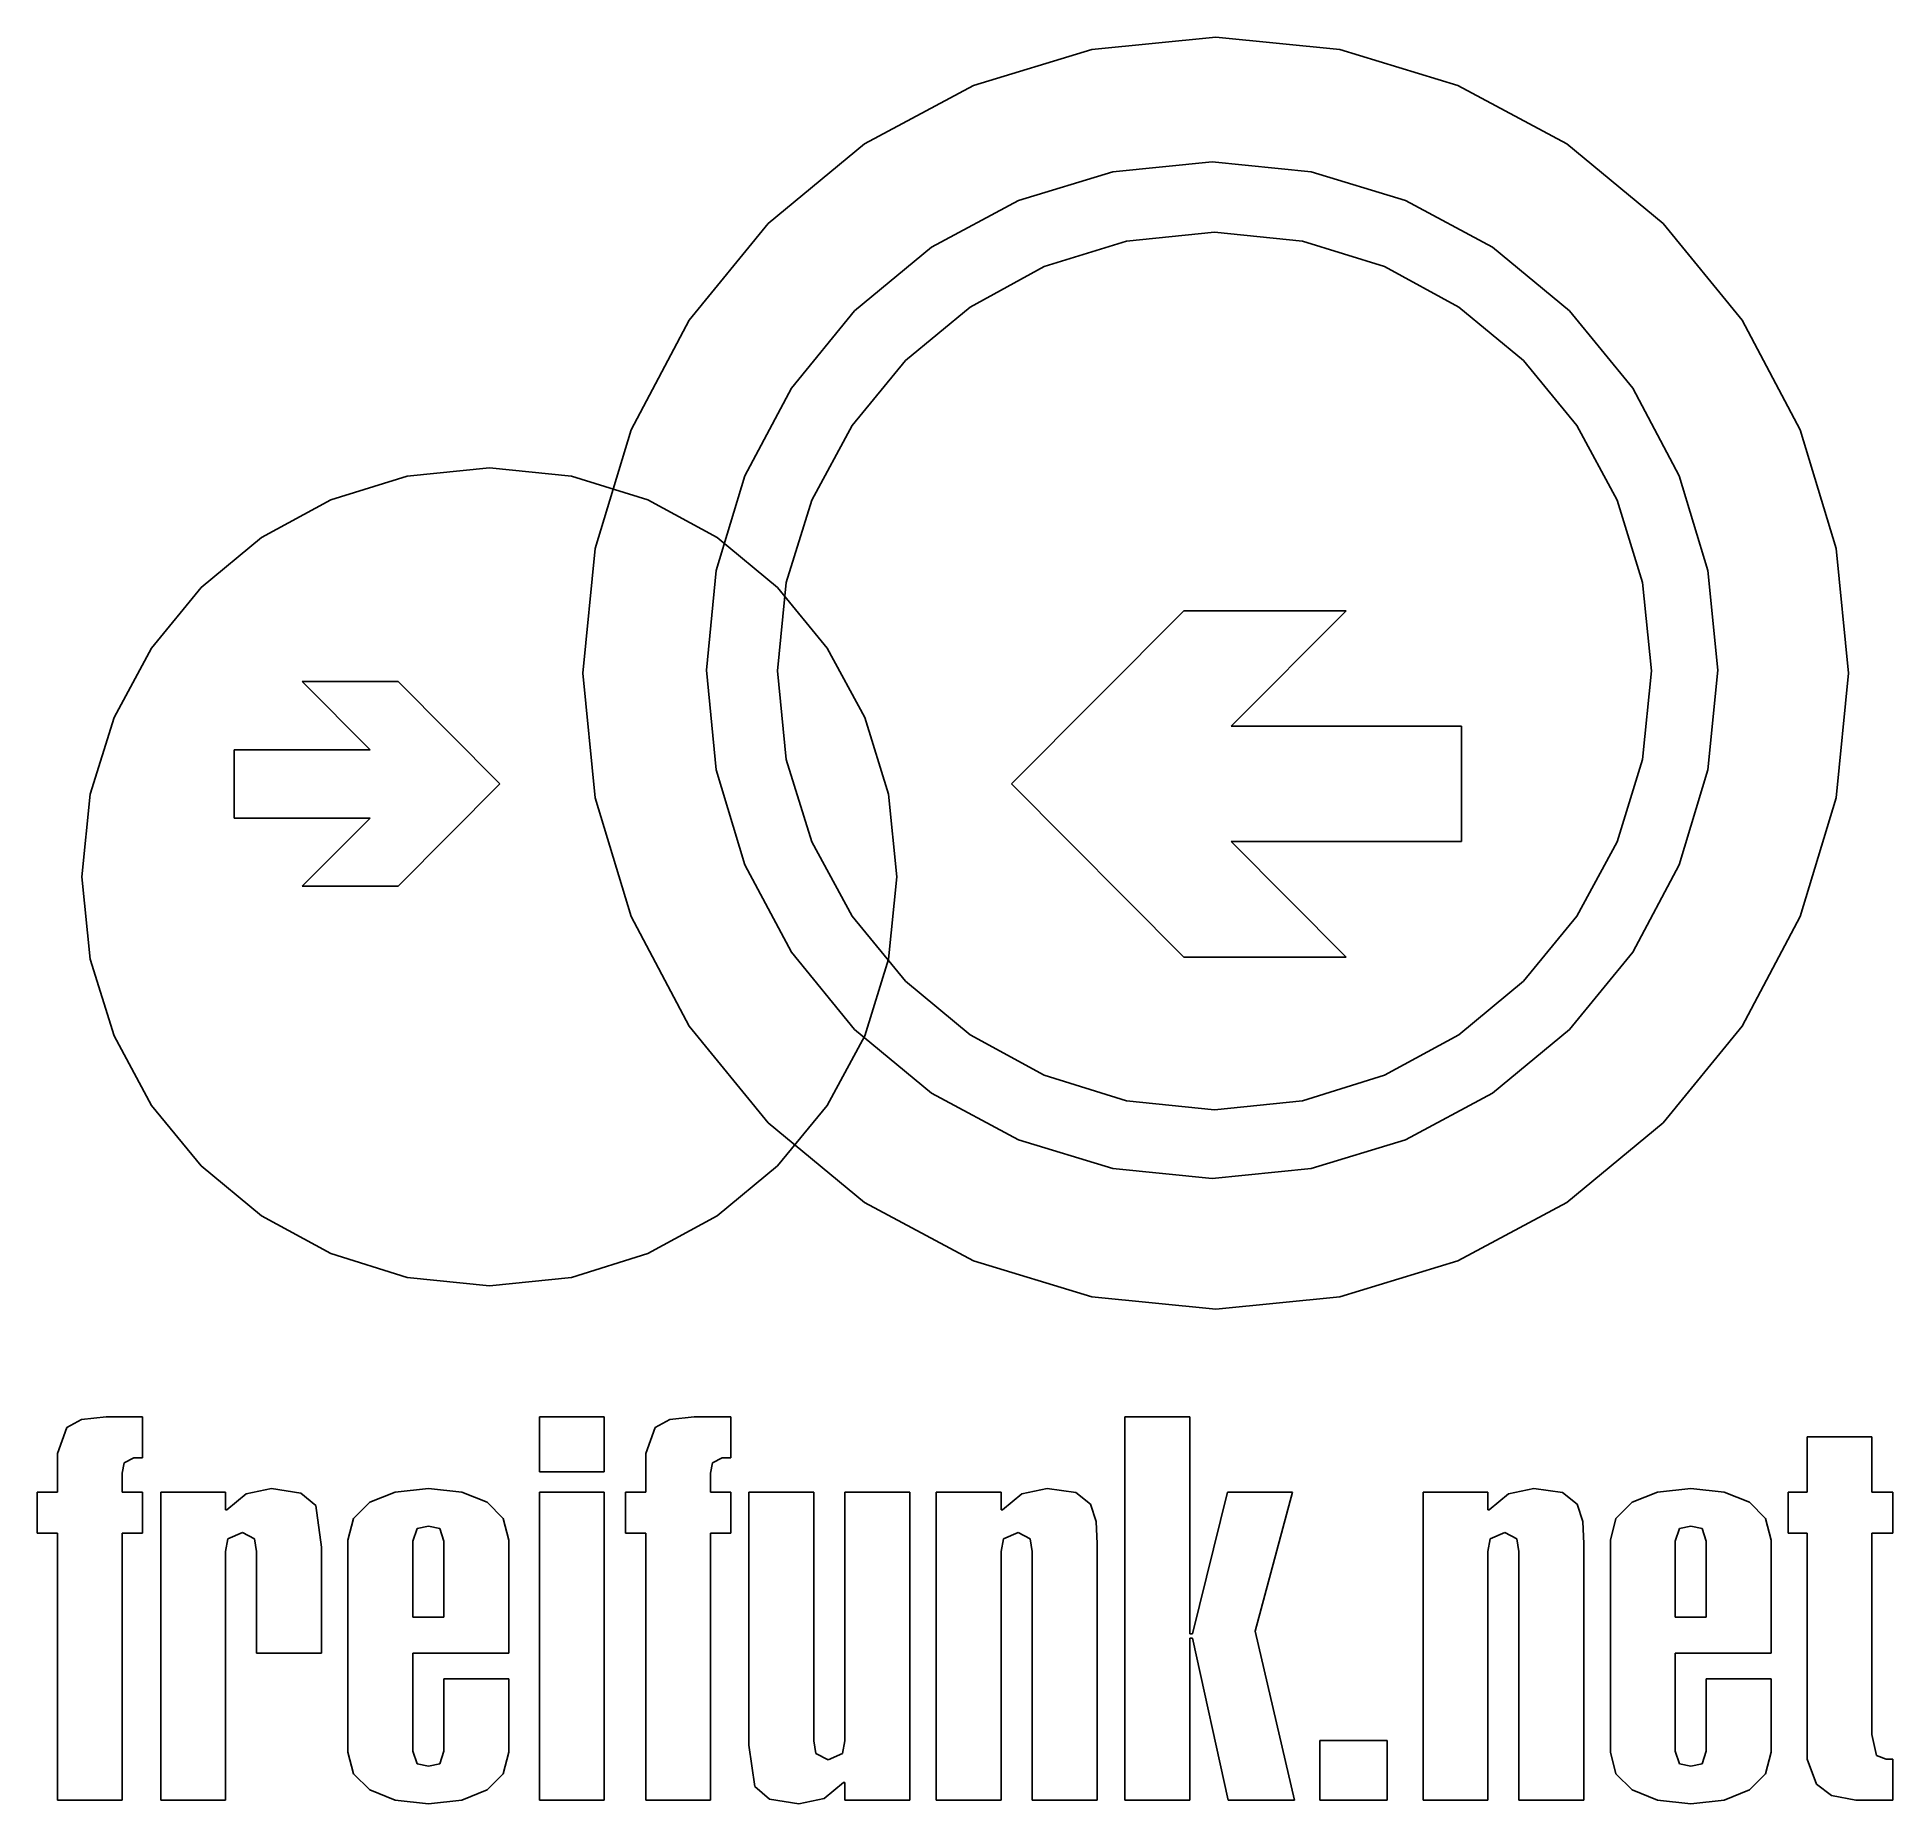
# Model space of a CAD drawing. Extents: x 8.1 to 48.3, y 16.5 to 54.7.
import ezdxf

# ---------------------------------------------------------------- set-up
doc = ezdxf.new("R2010")
doc.units = 0

msp = doc.modelspace()

# ---------------------------------------------------------------- linework, layer by layer
at = {"layer": 'Ebene 1'}
for p, q in [((30.96626, 54.478806), (33.6524, 54.746)), ((33.6524, 54.746), (36.33854, 54.478806)), ((28.407838, 53.697182), (30.96626, 54.478806)), ((36.33854, 54.478806), (38.896962, 53.697182)), ((26.049026, 52.431067), (28.407838, 53.697182)), ((38.896962, 53.697182), (41.255774, 52.431067)), ((23.961714, 50.7104), (26.049026, 52.431067)), ((41.255774, 52.431067), (43.343086, 50.7104)), ((31.426672, 51.828981), (33.5732, 52.0425)), ((33.5732, 52.0425), (35.719728, 51.828981)), ((29.382204, 51.204376), (31.426672, 51.828981)), ((35.719728, 51.828981), (37.764196, 51.204376)), ((27.497247, 50.192607), (29.382204, 51.204376)), ((37.764196, 51.204376), (39.649153, 50.192607)), ((22.250251, 48.611863), (23.961714, 50.7104)), ((43.343086, 50.7104), (45.054549, 48.611863)), ((29.939705, 49.775139), (31.716582, 50.329027)), ((31.716582, 50.329027), (33.62433, 50.52215)), ((33.62433, 50.52215), (35.532071, 50.329027)), ((35.532071, 50.329027), (37.308934, 49.775141)), ((25.829249, 48.817599), (27.497247, 50.192607)), ((39.649153, 50.192607), (41.317151, 48.817599)), ((28.331762, 48.898712), (29.939705, 49.775139)), ((37.308934, 49.775141), (38.916858, 48.898714)), ((24.461597, 47.140631), (25.829249, 48.817599)), ((26.930819, 47.737968), (28.331762, 48.898712)), ((38.916858, 48.898714), (40.317782, 47.737971)), ((41.317151, 48.817599), (42.684803, 47.140631)), ((20.990908, 46.240365), (22.250251, 48.611863)), ((45.054549, 48.611863), (46.313892, 46.240365)), ((25.774937, 46.33113), (26.930819, 47.737968)), ((40.317782, 47.737971), (41.473645, 46.331135)), ((23.455241, 45.245536), (24.461597, 47.140631)), ((42.684803, 47.140631), (43.691159, 45.245536)), ((20.213465, 43.668185), (20.990908, 46.240365)), ((24.902181, 44.716424), (25.774937, 46.33113)), ((41.473645, 46.331135), (42.346385, 44.716429)), ((46.313892, 46.240365), (47.091335, 43.668185)), ((14.485508, 44.721031), (16.141659, 45.237287)), ((16.141659, 45.237287), (17.91979, 45.41729)), ((17.91979, 45.41729), (19.697909, 45.237287)), ((19.697909, 45.237287), (21.354053, 44.721031)), ((22.833976, 43.190073), (23.455241, 45.245536)), ((43.691159, 45.245536), (44.312424, 43.190073)), ((12.986816, 43.904149), (14.485508, 44.721031)), ((21.354053, 44.721031), (22.852743, 43.904149)), ((24.350614, 42.932073), (24.902181, 44.716424)), ((42.346385, 44.716429), (42.89794, 42.932076)), ((11.681059, 42.822267), (12.986816, 43.904149)), ((22.852743, 43.904149), (24.158501, 42.822267)), ((19.9477, 40.9676), (20.213465, 43.668185)), ((47.091335, 43.668185), (47.3571, 40.9676)), ((22.6216, 41.032), (22.833976, 43.190073)), ((44.312424, 43.190073), (44.5248, 41.032)), ((10.603714, 41.511015), (11.681059, 42.822267)), ((24.1583, 41.0163), (24.350614, 42.932073)), ((24.158501, 42.822267), (25.235849, 41.511015)), ((42.89794, 42.932076), (43.09025, 41.0163)), ((29.2274, 38.5683), (32.96265, 42.32048)), ((32.96265, 42.32048), (36.4804, 42.3205)), ((36.4804, 42.3205), (33.99036, 39.81901)), ((9.790257, 40.006017), (10.603714, 41.511015)), ((25.235849, 41.511015), (26.049309, 40.006017)), ((22.833976, 38.873927), (22.6216, 41.032)), ((24.350615, 39.100524), (24.1583, 41.0163)), ((24.1583, 41.0163), (24.1583, 41.0163)), ((43.09025, 41.0163), (42.89794, 39.100524)), ((44.5248, 41.032), (44.312424, 38.873927)), ((44.5248, 41.032), (44.5248, 41.032)), ((15.94226, 40.78434), (13.8647, 40.7844)), ((13.8647, 40.7844), (15.33537, 39.307)), ((18.1483, 38.5683), (15.94226, 40.78434)), ((20.213465, 38.267015), (19.9477, 40.9676)), ((47.3571, 40.9676), (47.091335, 38.267015)), ((47.3571, 40.9676), (47.3571, 40.9676)), ((9.276167, 38.342904), (9.790257, 40.006017)), ((26.049309, 40.006017), (26.563402, 38.342904)), ((33.99036, 39.81901), (38.97491, 39.819086)), ((38.97491, 39.819086), (38.9749, 37.3179)), ((12.39173, 39.306924), (12.3917, 37.8292)), ((15.33537, 39.307), (12.39173, 39.306924)), ((24.902183, 37.316171), (24.350615, 39.100524)), ((42.89794, 39.100524), (42.346385, 37.316171)), ((23.455241, 36.818464), (22.833976, 38.873927)), ((44.312424, 38.873927), (43.691159, 36.818464)), ((9.09692, 36.5573), (9.276167, 38.342904)), ((15.9423, 36.3521), (18.14834, 38.56824)), ((20.990908, 35.694835), (20.213465, 38.267015)), ((26.563402, 38.342904), (26.74265, 36.5573)), ((32.9627, 34.8161), (29.2274, 38.5683)), ((47.091335, 38.267015), (46.313892, 35.694835)), ((12.3917, 37.8292), (15.33534, 37.829482)), ((15.33534, 37.829482), (13.86467, 36.352082)), ((25.77494, 35.701465), (24.902183, 37.316171)), ((38.9749, 37.3179), (33.99035, 37.317618)), ((33.99035, 37.317618), (36.48039, 34.816128)), ((42.346385, 37.316171), (41.473645, 35.701465)), ((24.461597, 34.923369), (23.455241, 36.818464)), ((43.691159, 36.818464), (42.684803, 34.923369)), ((9.276167, 34.771669), (9.09692, 36.5573)), ((9.09692, 36.5573), (9.09692, 36.5573)), ((13.86467, 36.352082), (15.9423, 36.3521)), ((26.74265, 36.5573), (26.563402, 34.771669)), ((22.250251, 33.323337), (20.990908, 35.694835)), ((26.930823, 34.294629), (25.77494, 35.701465)), ((41.473645, 35.701465), (40.317782, 34.294629)), ((46.313892, 35.694835), (45.054549, 33.323337)), ((9.790256, 33.108538), (9.276167, 34.771669)), ((25.829249, 33.246401), (24.461597, 34.923369)), ((26.563402, 34.771669), (26.049309, 33.108538)), ((36.48039, 34.816128), (32.9627, 34.8161)), ((42.684803, 34.923369), (41.317151, 33.246401)), ((28.331767, 33.133886), (26.930823, 34.294629)), ((40.317782, 34.294629), (38.916858, 33.133886)), ((10.603711, 31.603533), (9.790256, 33.108538)), ((23.961714, 31.2248), (22.250251, 33.323337)), ((26.049309, 33.108538), (25.235849, 31.603533)), ((27.497247, 31.871393), (25.829249, 33.246401)), ((29.939709, 32.257459), (28.331767, 33.133886)), ((38.916858, 33.133886), (37.308934, 32.257459)), ((41.317151, 33.246401), (39.649153, 31.871393)), ((45.054549, 33.323337), (43.343086, 31.2248)), ((31.716584, 31.703573), (29.939709, 32.257459)), ((37.308934, 32.257459), (35.532071, 31.703573)), ((29.382204, 30.859624), (27.497247, 31.871393)), ((39.649153, 31.871393), (37.764196, 30.859624)), ((11.681055, 30.292279), (10.603711, 31.603533)), ((25.235849, 31.603533), (24.158501, 30.292279)), ((33.62433, 31.51045), (31.716584, 31.703573)), ((35.532071, 31.703573), (33.62433, 31.51045)), ((26.049026, 29.504133), (23.961714, 31.2248)), ((43.343086, 31.2248), (41.255774, 29.504133)), ((31.426672, 30.235019), (29.382204, 30.859624)), ((37.764196, 30.859624), (35.719728, 30.235019)), ((12.986812, 29.2104), (11.681055, 30.292279)), ((24.158501, 30.292279), (22.852743, 29.2104)), ((33.5732, 30.0215), (31.426672, 30.235019)), ((35.719728, 30.235019), (33.5732, 30.0215)), ((28.407838, 28.238018), (26.049026, 29.504133)), ((41.255774, 29.504133), (38.896962, 28.238018)), ((14.485504, 28.393522), (12.986812, 29.2104)), ((22.852743, 29.2104), (21.354053, 28.393522)), ((16.141656, 27.877271), (14.485504, 28.393522)), ((21.354053, 28.393522), (19.697909, 27.877271)), ((30.96626, 27.456394), (28.407838, 28.238018)), ((38.896962, 28.238018), (36.33854, 27.456394)), ((17.91979, 27.69727), (16.141656, 27.877271)), ((19.697909, 27.877271), (17.91979, 27.69727)), ((33.6524, 27.1892), (30.96626, 27.456394)), ((36.33854, 27.456394), (33.6524, 27.1892)), ((8.766595, 24.628466), (8.56363, 24.065748)), ((9.088184, 24.797208), (8.766595, 24.628466)), ((9.61685, 24.8588), (9.088184, 24.797208)), ((10.4068, 24.8588), (9.61685, 24.8588)), ((10.4068, 23.9724), (10.4068, 24.8588)), ((20.4073, 24.85881), (19.003, 24.8588)), ((19.003, 24.8588), (19.003, 23.6692)), ((20.4073, 23.6692), (20.4073, 24.8588)), ((21.508944, 24.628466), (21.30598, 24.065748)), ((21.830533, 24.797208), (21.508944, 24.628466)), ((22.3592, 24.8588), (21.830533, 24.797208)), ((23.1491, 24.8588), (22.3592, 24.8588)), ((23.1491, 23.9724), (23.1491, 24.8588)), ((33.0912, 24.8588), (31.6869, 24.8588)), ((31.6869, 24.8588), (31.6869, 16.5551)), ((33.0912, 20.1588), (33.0912, 24.8588)), ((47.8661, 24.4273), (46.4619, 24.4273)), ((46.4619, 24.4273), (46.4619, 23.226)), ((47.8661, 23.226), (47.8661, 24.4273)), ((8.56363, 24.065748), (8.56364, 23.226)), ((9.96793, 23.6342), (10.009983, 23.86016)), ((10.009983, 23.86016), (10.216606, 23.972409)), ((10.216606, 23.972409), (10.4068, 23.9724)), ((21.30598, 24.065748), (21.306, 23.226)), ((22.7103, 23.6342), (22.752353, 23.86016)), ((22.752353, 23.86016), (22.958974, 23.972409)), ((22.958974, 23.972409), (23.1491, 23.9724)), ((9.96793, 23.226), (9.96793, 23.6342)), ((19.003, 23.6692), (20.4073, 23.6692)), ((22.7103, 23.226), (22.7103, 23.6342)), ((8.56364, 23.226), (8.1248, 23.226)), ((8.1248, 23.226), (8.1248, 22.3397)), ((10.4068, 23.226), (9.96793, 23.226)), ((10.4068, 22.3397), (10.4068, 23.226)), ((12.2056, 23.226), (10.8013, 23.226)), ((10.8013, 23.226), (10.8013, 16.5551)), ((12.2056, 22.8412), (12.2056, 23.226)), ((12.65168, 23.192543), (12.234782, 22.841208)), ((13.20023, 23.30771), (12.65168, 23.192543)), ((13.838373, 23.207485), (13.20023, 23.30771)), ((14.15836, 22.934508), (13.838373, 23.207485)), ((14.2827, 22.0365), (14.15836, 22.934508)), ((15.328165, 23.005935), (14.980064, 22.653327)), ((15.876486, 23.229526), (15.328165, 23.005935)), ((16.59897, 23.3077), (15.876486, 23.229526)), ((17.321454, 23.229526), (16.59897, 23.3077)), ((17.869775, 23.005936), (17.321454, 23.229526)), ((18.217876, 22.653328), (17.869775, 23.005936)), ((20.4073, 23.226), (19.003, 23.226)), ((19.003, 23.226), (19.003, 16.5551)), ((20.4073, 16.5551), (20.4073, 23.226)), ((21.306, 23.226), (20.8672, 23.226)), ((20.8672, 23.226), (20.8672, 22.3397)), ((23.1491, 23.226), (22.7103, 23.226)), ((23.1491, 22.3397), (23.1491, 23.226)), ((24.9479, 23.226), (23.5436, 23.226)), ((23.5436, 23.226), (23.5436, 17.7446)), ((24.947913, 17.8379), (24.9479, 23.226)), ((27.0251, 23.226), (25.6208, 23.226)), ((25.6208, 23.226), (25.6208, 17.8379)), ((27.0251, 16.5551), (27.0251, 23.226)), ((29.0049, 23.226), (27.6006, 23.226)), ((27.6006, 23.226), (27.6006, 16.5551)), ((29.0049, 22.8412), (29.0049, 23.226)), ((29.45108, 23.192473), (29.034182, 22.841138)), ((29.99963, 23.30764), (29.45108, 23.192473)), ((30.619266, 23.218349), (29.99963, 23.30764)), ((30.941309, 22.969428), (30.619266, 23.218349)), ((31.063131, 22.589303), (30.941309, 22.969428)), ((33.9103, 23.226), (33.149641, 20.15876)), ((35.314615, 23.22606), (33.9103, 23.226)), ((34.510073, 20.21714), (35.314615, 23.22606)), ((39.5474, 23.226), (38.1431, 23.226)), ((38.1431, 23.226), (38.1431, 16.5551)), ((39.5474, 22.8412), (39.5474, 23.226)), ((39.993578, 23.192473), (39.576677, 22.841138)), ((40.54213, 23.30764), (39.993578, 23.192473)), ((41.161766, 23.218349), (40.54213, 23.30764)), ((41.483809, 22.969428), (41.161766, 23.218349)), ((41.605631, 22.589303), (41.483809, 22.969428)), ((42.669965, 23.005935), (42.321864, 22.653327)), ((43.218286, 23.229526), (42.669965, 23.005935)), ((43.94077, 23.3077), (43.218286, 23.229526)), ((44.663254, 23.229526), (43.94077, 23.3077)), ((45.211575, 23.005936), (44.663254, 23.229526)), ((45.559676, 22.653328), (45.211575, 23.005936)), ((46.4619, 23.226), (46.0523, 23.226)), ((46.0523, 23.226), (46.0523, 22.3397)), ((48.3196, 23.226), (47.8661, 23.226)), ((48.3196, 22.3397), (48.3196, 23.226)), ((12.234782, 22.841208), (12.2056, 22.8412)), ((14.980064, 22.653327), (14.85824, 22.1881)), ((18.3397, 22.1881), (18.217876, 22.653328)), ((29.034182, 22.841138), (29.0049, 22.8412)), ((31.0821, 22.1064), (31.063131, 22.589303)), ((39.576677, 22.841138), (39.5474, 22.8412)), ((41.6246, 22.1064), (41.605631, 22.589303)), ((42.321864, 22.653327), (42.20004, 22.1881)), ((45.6815, 22.1881), (45.559676, 22.653328)), ((8.1248, 22.3397), (8.56364, 22.3397)), ((8.56364, 22.3397), (8.56364, 16.5551)), ((9.96793, 16.5551), (9.96793, 22.3397)), ((9.96793, 22.3397), (10.4068, 22.3397)), ((12.2056, 21.9432), (12.256797, 22.217269)), ((12.256797, 22.217269), (12.5713, 22.351386)), ((12.5713, 22.351386), (12.834604, 22.217269)), ((12.834604, 22.217269), (12.878488, 21.9432)), ((14.85824, 22.1881), (14.8583, 17.593)), ((16.2625, 22.1647), (16.353925, 22.441689)), ((16.2625, 20.5203), (16.2625, 22.1647)), ((16.353925, 22.441689), (16.598944, 22.491256)), ((16.598944, 22.491256), (16.843963, 22.441705)), ((16.843963, 22.441705), (16.935388, 22.1647)), ((16.935388, 22.1647), (16.9354, 20.5203)), ((18.3397, 19.7389), (18.3397, 22.1881)), ((20.8672, 22.3397), (21.306, 22.3397)), ((21.306, 22.3397), (21.306, 16.5551)), ((22.7103, 16.5551), (22.7103, 22.3397)), ((22.7103, 22.3397), (23.1491, 22.3397)), ((29.0049, 21.9432), (29.056095, 22.217269)), ((29.056095, 22.217269), (29.370603, 22.351386)), ((29.370603, 22.351386), (29.633906, 22.217269)), ((29.633906, 22.217269), (29.677788, 21.9432)), ((39.5474, 21.9432), (39.598595, 22.217269)), ((39.598595, 22.217269), (39.9131, 22.351386)), ((39.9131, 22.351386), (40.176404, 22.217269)), ((40.176404, 22.217269), (40.220287, 21.9432)), ((42.20004, 22.1881), (42.2001, 17.593)), ((43.6044, 22.1647), (43.695828, 22.441689)), ((43.6044, 20.5203), (43.6044, 22.1647)), ((43.695828, 22.441689), (43.940851, 22.491256)), ((43.940851, 22.491256), (44.185869, 22.441705)), ((44.185869, 22.441705), (44.277291, 22.1647)), ((44.277291, 22.1647), (44.2772, 20.5203)), ((45.6815, 19.7389), (45.6815, 22.1881)), ((46.0523, 22.3397), (46.4619, 22.3397)), ((46.4619, 22.3397), (46.4619, 17.4414)), ((47.866118, 17.977879), (47.8661, 22.3397)), ((47.8661, 22.3397), (48.3196, 22.3397)), ((12.2056, 16.5551), (12.2056, 21.9432)), ((12.878488, 21.9432), (12.8784, 19.7389)), ((14.2827, 19.7389), (14.2827, 22.0365)), ((29.0049, 16.5551), (29.0049, 21.9432)), ((29.677788, 21.9432), (29.6778, 16.5551)), ((31.0821, 16.5551), (31.0821, 22.1064)), ((39.5474, 16.5551), (39.5474, 21.9432)), ((40.220287, 21.9432), (40.2203, 16.5551)), ((41.6246, 16.5551), (41.6246, 22.1064)), ((16.9354, 20.52029), (16.2625, 20.5203)), ((44.2772, 20.52029), (43.6044, 20.5203)), ((33.149641, 20.15876), (33.0912, 20.1588)), ((35.3585, 16.5551), (34.510073, 20.21714)), ((12.8784, 19.7389), (14.2827, 19.7389)), ((16.262512, 17.6164), (16.2625, 19.7389)), ((16.2625, 19.7389), (18.3397, 19.7389)), ((33.0912, 16.5551), (33.0912, 20.0655)), ((33.0912, 20.0655), (33.1497, 20.0655)), ((33.1497, 20.0655), (33.924986, 16.55507)), ((43.604309, 17.6164), (43.6044, 19.7389)), ((43.6044, 19.7389), (45.6815, 19.7389)), ((16.9354, 19.1791), (16.9354, 17.6164)), ((18.3397, 19.1791), (16.9354, 19.1791)), ((18.33976, 17.593), (18.3397, 19.1791)), ((44.2772, 19.1791), (44.2772, 17.6164)), ((45.6815, 19.1791), (44.2772, 19.1791)), ((45.68156, 17.593), (45.6815, 19.1791)), ((23.5436, 17.7446), (23.66794, 16.846593)), ((24.991797, 17.563835), (24.947913, 17.8379)), ((25.6208, 17.8379), (25.569603, 17.563835)), ((37.3676, 17.8496), (35.9048, 17.8496)), ((35.9048, 17.8496), (35.9048, 16.5551)), ((37.3676, 16.5551), (37.3676, 17.8496)), ((47.964852, 17.521572), (47.866118, 17.977879)), ((14.8583, 17.593), (14.980124, 17.127776)), ((16.353937, 17.339399), (16.262512, 17.6164)), ((16.598956, 17.289849), (16.353937, 17.339399)), ((16.843975, 17.339414), (16.598956, 17.289849)), ((16.9354, 17.6164), (16.843975, 17.339414)), ((18.217936, 17.127774), (18.33976, 17.593)), ((25.255101, 17.429719), (24.991797, 17.563835)), ((25.569603, 17.563835), (25.255101, 17.429719)), ((42.2001, 17.593), (42.321924, 17.127776)), ((43.695737, 17.339399), (43.604309, 17.6164)), ((43.94076, 17.289849), (43.695737, 17.339399)), ((44.185778, 17.339414), (43.94076, 17.289849)), ((44.2772, 17.6164), (44.185778, 17.339414)), ((45.559736, 17.127774), (45.68156, 17.593)), ((46.4619, 17.4414), (46.66486, 16.902011)), ((48.1733, 17.4414), (47.964852, 17.521572)), ((48.3196, 17.4414), (48.1733, 17.4414)), ((48.3196, 16.5551), (48.3196, 17.4414)), ((14.980124, 17.127776), (15.328225, 16.775164)), ((17.869835, 16.775162), (18.217936, 17.127774)), ((25.174621, 16.588561), (25.591517, 16.939892)), ((25.591517, 16.939892), (25.6208, 16.9399)), ((25.6208, 16.9399), (25.6208, 16.5551)), ((42.321924, 17.127776), (42.670025, 16.775164)), ((45.211635, 16.775162), (45.559736, 17.127774)), ((46.66486, 16.902011), (46.986445, 16.657463)), ((8.56364, 16.5551), (9.96793, 16.5551)), ((10.8013, 16.5551), (12.2056, 16.5551)), ((15.328225, 16.775164), (15.876546, 16.551567)), ((15.876546, 16.551567), (16.59903, 16.47339)), ((16.59903, 16.47339), (17.321514, 16.551567)), ((17.321514, 16.551567), (17.869835, 16.775162)), ((19.003, 16.5551), (20.4073, 16.5551)), ((21.306, 16.5551), (22.7103, 16.5551)), ((23.66794, 16.846593), (23.987927, 16.573616)), ((23.987927, 16.573616), (24.62607, 16.47339)), ((24.62607, 16.47339), (25.174621, 16.588561)), ((25.6208, 16.5551), (27.0251, 16.5551)), ((27.6006, 16.5551), (29.0049, 16.5551)), ((29.6778, 16.5551), (31.0821, 16.5551)), ((31.6869, 16.5551), (33.0912, 16.5551)), ((33.924986, 16.55507), (35.3585, 16.5551)), ((35.9048, 16.5551), (37.3676, 16.5551)), ((38.1431, 16.5551), (39.5474, 16.5551)), ((40.2203, 16.5551), (41.6246, 16.5551)), ((42.670025, 16.775164), (43.218346, 16.551567)), ((43.218346, 16.551567), (43.94083, 16.47339)), ((43.94083, 16.47339), (44.663314, 16.551567)), ((44.663314, 16.551567), (45.211635, 16.775162)), ((46.986445, 16.657463), (47.51511, 16.555051)), ((47.51511, 16.555051), (48.3196, 16.5551))]:
    msp.add_line(p, q, dxfattribs=at)

doc.saveas('drawing.dxf')
